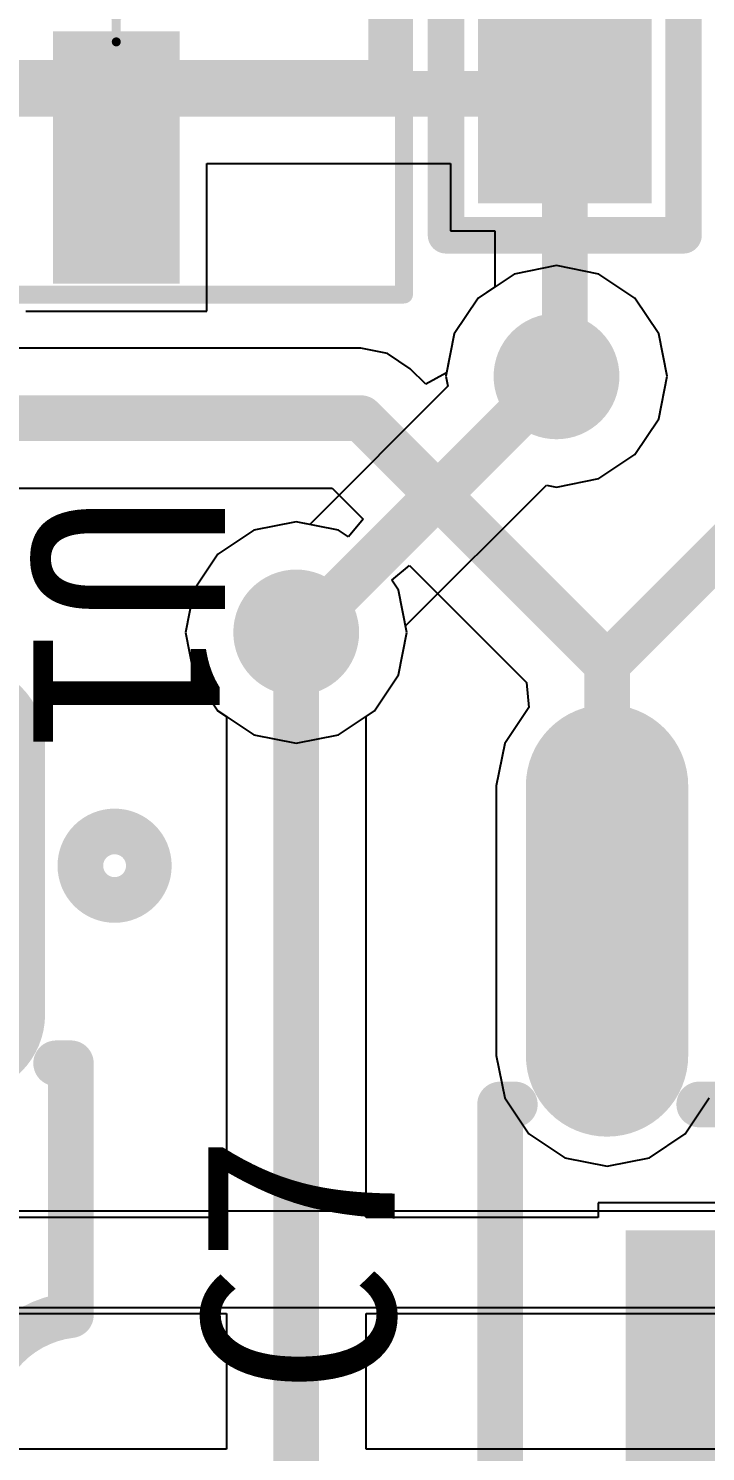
# Model space of a CAD drawing. Header units: millimetres. Extents: x 28 to 238, y 6 to 119.
# Drawn here: x 59.46 to 63.23, y 56.47 to 64.38 of the extents above; entities that cross this region are included whole.
import ezdxf

# ---------------------------------------------------------------- set-up
doc = ezdxf.new("R2010")
doc.units = ezdxf.units.MM
for name, color, linetype in [('BottomLayer', 5, 'Continuous'), ('KeepOutLayer', 6, 'Continuous'), ('Mechanical13', 56, 'Continuous'), ('Mechanical15', 56, 'Continuous'), ('MultiLayer', 9, 'Continuous'), ('TopLayer', 1, 'Continuous'), ('TopOverlay', 2, 'Continuous'), ('TopPaste', 8, 'Continuous'), ('TopSolder', 216, 'Continuous'), ('ViaHoleLayer', 16, 'Continuous')]:
    doc.layers.add(name, color=color, linetype=linetype)

# ---------------------------------------------------------------- blocks, each defined once
blk = doc.blocks.new('C_0603_M_13')
at = {"layer": 'Mechanical15', "const_width": 0.0254}
for points in [[(0, -0.2), (0, 0.2)], [(0.2, 0), (-0.2, 0)]]:
    blk.add_lwpolyline(points, dxfattribs=at)
at = {"layer": 'Mechanical15'}
for points, const_width in [([(-0.0063, 0.2, 1), (0.0063, 0.2, 1)], 0.0127), ([(0.127, 0, 1), (-0.127, 0, 1)], 0.0254), ([(-0.2063, 0, 1), (-0.1936, 0, 1)], 0.0127), ([(-0.1333, 0, 1), (-0.1206, 0, 1)], 0.0127), ([(0.1206, 0, 1), (0.1333, 0, 1)], 0.0127), ([(0.1936, 0, 1), (0.2063, 0, 1)], 0.0127), ([(-0.0063, -0.2, 1), (0.0063, -0.2, 1)], 0.0127)]:
    blk.add_lwpolyline(points, format="xyb", close=True, dxfattribs=dict(at, const_width=const_width))
at = {"layer": 'TopLayer'}
for points in [[(-1.4351, -0.381), (-0.4191, -0.381), (-1.4351, 0.381), (-0.4191, 0.381)], [(0.4191, -0.381), (1.4351, -0.381), (0.4191, 0.381), (1.4351, 0.381)]]:
    blk.add_solid(points, dxfattribs=at)
at = {"layer": 'TopOverlay'}
for points, const_width in [([(-0.4572, 0.6604), (-1.7145, 0.6604)], 0.2032), ([(-1.7145, -0.6604), (-1.7145, 0.6604)], 0.2032), ([(1.7145, 0.6604), (0.4572, 0.6604)], 0.2032), ([(1.7145, -0.6604), (1.7145, 0.6604)], 0.2032), ([(-0.127, -0.254), (-0.127, 0.254)], 0.1524), ([(0.127, -0.254), (0.127, 0.254)], 0.1524), ([(-0.127, 0), (-0.254, 0)], 0.1524), ([(0.254, 0), (0.127, 0)], 0.1524), ([(-0.4572, -0.6604), (-1.7145, -0.6604)], 0.2032), ([(1.7145, -0.6604), (0.4572, -0.6604)], 0.2032)]:
    blk.add_lwpolyline(points, dxfattribs=dict(at, const_width=const_width))
for points, const_width in [([(-1.7653, 0.6604, 1), (-1.6637, 0.6604, 1)], 0.1016), ([(-1.7653, 0.6604, 1), (-1.6637, 0.6604, 1)], 0.1016), ([(-0.508, 0.6604, 1), (-0.4064, 0.6604, 1)], 0.1016), ([(0.4064, 0.6604, 1), (0.508, 0.6604, 1)], 0.1016), ([(1.6637, 0.6604, 1), (1.7653, 0.6604, 1)], 0.1016), ([(1.6637, 0.6604, 1), (1.7653, 0.6604, 1)], 0.1016), ([(-0.1651, 0.254, 1), (-0.0889, 0.254, 1)], 0.0762), ([(0.0889, 0.254, 1), (0.1651, 0.254, 1)], 0.0762), ([(-0.2921, 0, 1), (-0.2159, 0, 1)], 0.0762), ([(-0.1651, 0, 1), (-0.0889, 0, 1)], 0.0762), ([(0.0889, 0, 1), (0.1651, 0, 1)], 0.0762), ([(0.2159, 0, 1), (0.2921, 0, 1)], 0.0762), ([(-0.1651, -0.254, 1), (-0.0889, -0.254, 1)], 0.0762), ([(0.0889, -0.254, 1), (0.1651, -0.254, 1)], 0.0762), ([(-1.7653, -0.6604, 1), (-1.6637, -0.6604, 1)], 0.1016), ([(-1.7653, -0.6604, 1), (-1.6637, -0.6604, 1)], 0.1016), ([(-0.508, -0.6604, 1), (-0.4064, -0.6604, 1)], 0.1016), ([(0.4064, -0.6604, 1), (0.508, -0.6604, 1)], 0.1016), ([(1.6637, -0.6604, 1), (1.7653, -0.6604, 1)], 0.1016), ([(1.6637, -0.6604, 1), (1.7653, -0.6604, 1)], 0.1016)]:
    blk.add_lwpolyline(points, format="xyb", close=True, dxfattribs=dict(at, const_width=const_width))
at = {"layer": 'TopPaste'}
for points in [[(-1.4351, -0.381), (-0.4191, -0.381), (-1.4351, 0.381), (-0.4191, 0.381)], [(0.4191, -0.381), (1.4351, -0.381), (0.4191, 0.381), (1.4351, 0.381)]]:
    blk.add_solid(points, dxfattribs=at)
at = {"layer": 'TopSolder'}
for points in [[(-1.5367, -0.4826), (-0.3175, -0.4826), (-1.5367, 0.4826), (-0.3175, 0.4826)], [(0.3175, -0.4826), (1.5367, -0.4826), (0.3175, 0.4826), (1.5367, 0.4826)]]:
    blk.add_solid(points, dxfattribs=at)
blk = doc.blocks.new('SOIC_8_EP_56')
at = {"layer": 'TopOverlay'}
for points, const_width in [([(-2.9083, 2.7432, 1), (-3.2893, 2.7432, 1)], 0.254), ([(-3.3528, 2.7432, 1), (-3.2258, 2.7432, 1)], 0.127), ([(-2.9718, 2.7432, 1), (-2.8448, 2.7432, 1)], 0.127), ([(-2.0635, 2.5, 1), (-1.9365, 2.5, 1)], 0.127), ([(-2.0635, 2.5, 1), (-1.9365, 2.5, 1)], 0.127), ([(-0.6635, 2.5, 1), (-0.5365, 2.5, 1)], 0.127), ([(-0.6629, 2.4994, 1), (-0.5359, 2.4994, 1)], 0.127), ([(-2.0635, 2.4179, 1), (-1.9365, 2.4179, 1)], 0.127)]:
    blk.add_lwpolyline(points, format="xyb", close=True, dxfattribs=dict(at, const_width=const_width))
at = {"layer": 'TopOverlay', "const_width": 0.254}
for points in [[(-0.6, 2.5), (-2, 2.5)], [(-2, 2.4179), (-2, 2.5)]]:
    blk.add_lwpolyline(points, dxfattribs=at)
blk.add_lwpolyline([(0.5994, 2.4994, -0.885717), (-0.5994, 2.4994)], format="xyb", dxfattribs=at)
at = {"layer": 'TopSolder', "const_width": 0.9032}
blk.add_lwpolyline([(-3.7726, 1.905), (-2.2726, 1.905)], dxfattribs=at)
at = {"layer": 'TopSolder', "const_width": 0.4516}
for points in [[(-3.9984, 1.905, 1), (-3.5468, 1.905, 1)], [(-2.4984, 1.905, 1), (-2.0468, 1.905, 1)]]:
    blk.add_lwpolyline(points, format="xyb", close=True, dxfattribs=at)
blk = doc.blocks.new('SOIC_8_EP_58')
at = {"layer": 'TopLayer', "const_width": 0.7}
blk.add_lwpolyline([(-3.7726, -1.905), (-2.2726, -1.905)], dxfattribs=at)
at = {"layer": 'TopLayer', "const_width": 0.35}
for points in [[(-3.9476, -1.905, 1), (-3.5976, -1.905, 1)], [(-2.4476, -1.905, 1), (-2.0976, -1.905, 1)]]:
    blk.add_lwpolyline(points, format="xyb", close=True, dxfattribs=at)
at = {"layer": 'TopLayer'}
blk.add_solid([(1.3008, -1.7), (1.3008, 1.7), (-1.1992, -1.7), (-1.1992, 1.7)], dxfattribs=at)
at = {"layer": 'TopOverlay', "const_width": 0.254}
for points in [[(-2, -1.3921), (-2, -1.1479)], [(-2, -2.5), (-2, -2.4179)], [(2, -2.5), (-2, -2.5)]]:
    blk.add_lwpolyline(points, dxfattribs=at)
at = {"layer": 'TopOverlay', "const_width": 0.127}
for points in [[(-2.0635, -1.3921, 1), (-1.9365, -1.3921, 1)], [(-2.0635, -2.4179, 1), (-1.9365, -2.4179, 1)], [(-2.0635, -2.5, 1), (-1.9365, -2.5, 1)], [(-2.0635, -2.5, 1), (-1.9365, -2.5, 1)]]:
    blk.add_lwpolyline(points, format="xyb", close=True, dxfattribs=at)
at = {"layer": 'TopPaste', "const_width": 0.7}
blk.add_lwpolyline([(-3.7726, -1.905), (-2.2726, -1.905)], dxfattribs=at)
at = {"layer": 'TopPaste', "const_width": 0.35}
for points in [[(-3.9476, -1.905, 1), (-3.5976, -1.905, 1)], [(-2.4476, -1.905, 1), (-2.0976, -1.905, 1)]]:
    blk.add_lwpolyline(points, format="xyb", close=True, dxfattribs=at)
at = {"layer": 'TopPaste'}
blk.add_solid([(1.3008, -1.7), (1.3008, 1.7), (-1.1992, -1.7), (-1.1992, 1.7)], dxfattribs=at)
at = {"layer": 'TopSolder', "const_width": 0.9032}
blk.add_lwpolyline([(-3.7726, -1.905), (-2.2726, -1.905)], dxfattribs=at)
at = {"layer": 'TopSolder', "const_width": 0.4516}
for points in [[(-3.9984, -1.905, 1), (-3.5468, -1.905, 1)], [(-2.4984, -1.905, 1), (-2.0468, -1.905, 1)]]:
    blk.add_lwpolyline(points, format="xyb", close=True, dxfattribs=at)
at = {"layer": 'TopSolder'}
blk.add_solid([(1.4024, -1.8016), (1.4024, 1.8016), (-1.3008, -1.8016), (-1.3008, 1.8016)], dxfattribs=at)
blk = doc.blocks.new('SOT23_3N_59')
at = {"layer": 'Mechanical13', "const_width": 0.1}
for points in [[(-1.5, 0.65), (-1.5, -0.65)], [(1.5, 0.65), (-1.5, 0.65)], [(1.5, 0.65), (1.5, -0.65)], [(1.5, -0.65), (-1.5, -0.65)]]:
    blk.add_lwpolyline(points, dxfattribs=at)
at = {"layer": 'Mechanical13', "const_width": 0.05}
for points in [[(-1.525, 0.65, 1), (-1.475, 0.65, 1)], [(-1.525, 0.65, 1), (-1.475, 0.65, 1)], [(1.475, 0.65, 1), (1.525, 0.65, 1)], [(1.475, 0.65, 1), (1.525, 0.65, 1)], [(-1.525, -0.65, 1), (-1.475, -0.65, 1)], [(-1.525, -0.65, 1), (-1.475, -0.65, 1)], [(1.475, -0.65, 1), (1.525, -0.65, 1)], [(1.475, -0.65, 1), (1.525, -0.65, 1)]]:
    blk.add_lwpolyline(points, format="xyb", close=True, dxfattribs=at)
at = {"layer": 'Mechanical15'}
for points, const_width in [([(-1.6, 1.905), (-1.6, -1.905)], 0.1), ([(1.6, 1.905), (-1.6, 1.905)], 0.1), ([(1.6, 1.905), (1.6, -1.905)], 0.1), ([(0, 0.5), (0, -0.5)], 0.05), ([(0.5, 0), (-0.5, 0)], 0.05), ([(1.6, -1.905), (-1.6, -1.905)], 0.1)]:
    blk.add_lwpolyline(points, dxfattribs=dict(at, const_width=const_width))
for points, const_width in [([(-1.625, 1.905, 1), (-1.575, 1.905, 1)], 0.05), ([(-1.625, 1.905, 1), (-1.575, 1.905, 1)], 0.05), ([(1.575, 1.905, 1), (1.625, 1.905, 1)], 0.05), ([(1.575, 1.905, 1), (1.625, 1.905, 1)], 0.05), ([(-0.0125, 0.5, 1), (0.0125, 0.5, 1)], 0.025), ([(0.35, 0, 1), (-0.35, 0, 1)], 0.05), ([(-0.5125, 0, 1), (-0.4875, 0, 1)], 0.025), ([(-0.3625, 0, 1), (-0.3375, 0, 1)], 0.025), ([(0.3375, 0, 1), (0.3625, 0, 1)], 0.025), ([(0.4875, 0, 1), (0.5125, 0, 1)], 0.025), ([(-0.0125, -0.5, 1), (0.0125, -0.5, 1)], 0.025), ([(-1.625, -1.905, 1), (-1.575, -1.905, 1)], 0.05), ([(-1.625, -1.905, 1), (-1.575, -1.905, 1)], 0.05), ([(1.575, -1.905, 1), (1.625, -1.905, 1)], 0.05), ([(1.575, -1.905, 1), (1.625, -1.905, 1)], 0.05)]:
    blk.add_lwpolyline(points, format="xyb", close=True, dxfattribs=dict(at, const_width=const_width))
at = {"layer": 'TopLayer'}
for points in [[(0.25, 1.743), (-0.25, 1.743), (0.25, 0.543), (-0.25, 0.543)], [(-0.7, -0.543), (-1.2, -0.543), (-0.7, -1.743), (-1.2, -1.743)], [(1.2, -0.543), (0.7, -0.543), (1.2, -1.743), (0.7, -1.743)]]:
    blk.add_solid(points, dxfattribs=at)
at = {"layer": 'TopOverlay', "const_width": 0.2}
for points in [[(-0.7014, 0.7001), (-1.5014, 0.7001)], [(-1.5014, 0.7001), (-1.5014, -0.1999)], [(1.4986, 0.7001), (0.6986, 0.7001)], [(1.4986, 0.7001), (1.4986, -0.1999)]]:
    blk.add_lwpolyline(points, dxfattribs=at)
at = {"layer": 'TopOverlay'}
for points, const_width in [([(-1.5514, 0.7001, 1), (-1.4514, 0.7001, 1)], 0.1), ([(-1.5514, 0.7001, 1), (-1.4514, 0.7001, 1)], 0.1), ([(-0.7514, 0.7001, 1), (-0.6514, 0.7001, 1)], 0.1), ([(0.6486, 0.7001, 1), (0.7486, 0.7001, 1)], 0.1), ([(1.4486, 0.7001, 1), (1.5486, 0.7001, 1)], 0.1), ([(1.4486, 0.7001, 1), (1.5486, 0.7001, 1)], 0.1), ([(-1.5514, -0.1999, 1), (-1.4514, -0.1999, 1)], 0.1), ([(1.4486, -0.1999, 1), (1.5486, -0.1999, 1)], 0.1), ([(-1.475, -1.651, 1), (-1.725, -1.651, 1)], 0.25), ([(-1.7875, -1.651, 1), (-1.6625, -1.651, 1)], 0.125), ([(-1.5375, -1.651, 1), (-1.4125, -1.651, 1)], 0.125)]:
    blk.add_lwpolyline(points, format="xyb", close=True, dxfattribs=dict(at, const_width=const_width))
at = {"layer": 'TopPaste'}
for points in [[(0.25, 1.743), (-0.25, 1.743), (0.25, 0.543), (-0.25, 0.543)], [(-0.7, -0.543), (-1.2, -0.543), (-0.7, -1.743), (-1.2, -1.743)], [(1.2, -0.543), (0.7, -0.543), (1.2, -1.743), (0.7, -1.743)]]:
    blk.add_solid(points, dxfattribs=at)
at = {"layer": 'TopSolder'}
for points in [[(0.3516, 1.8446), (-0.3516, 1.8446), (0.3516, 0.4414), (-0.3516, 0.4414)], [(-0.5984, -0.4414), (-1.3016, -0.4414), (-0.5984, -1.8446), (-1.3016, -1.8446)], [(1.3016, -0.4414), (0.5984, -0.4414), (1.3016, -1.8446), (0.5984, -1.8446)]]:
    blk.add_solid(points, dxfattribs=at)

msp = doc.modelspace()

# ---------------------------------------------------------------- linework, layer by layer
msp.add_circle((70.5583, 67.2723), 39.2503)
at = {"layer": 'BottomLayer'}
for p, q in [((62.1633, 63.0158), (61.9635, 62.8824)), ((62.399, 63.0627), (62.1633, 63.0158)), ((62.6346, 63.0158), (62.399, 63.0627)), ((62.8344, 62.8824), (62.6346, 63.0158)), ((61.9635, 62.8824), (61.83, 62.6826)), ((62.9679, 62.6826), (62.8344, 62.8824)), ((61.83, 62.6826), (61.7831, 62.4469)), ((63.0148, 62.4469), (62.9679, 62.6826)), ((61.7831, 62.4469), (61.7942, 62.3915)), ((62.9679, 62.2112), (63.0148, 62.4469)), ((61.7942, 62.3915), (61.026, 61.6233)), ((62.8344, 62.0114), (62.9679, 62.2112)), ((62.6346, 61.8779), (62.8344, 62.0114)), ((61.5598, 61.0584), (62.3435, 61.8421)), ((62.3435, 61.8421), (62.399, 61.8311)), ((62.399, 61.8311), (62.6346, 61.8779)), ((60.7155, 61.5913), (60.5157, 61.4578)), ((60.9511, 61.6382), (60.7155, 61.5913)), ((61.026, 61.6233), (60.9511, 61.6382)), ((60.5157, 61.4578), (60.3822, 61.258)), ((60.3822, 61.258), (60.3353, 61.0223)), ((60.3353, 61.0223), (60.3822, 60.7867)), ((61.5201, 60.7867), (61.567, 61.0223)), ((61.567, 61.0223), (61.5598, 61.0584)), ((60.3822, 60.7867), (60.5157, 60.5869)), ((61.3866, 60.5869), (61.5201, 60.7867)), ((60.5157, 60.5869), (60.7155, 60.4534)), ((61.1868, 60.4534), (61.3866, 60.5869)), ((60.7155, 60.4534), (60.9511, 60.4065)), ((60.9511, 60.4065), (61.1868, 60.4534)), ((67.6416, 57.8038), (55.1962, 57.8038)), ((55.8388, 57.2684), (67.6416, 57.2684))]:
    msp.add_line(p, q, dxfattribs=at)
for points, const_width in [([(62.224, 62.4469, 1), (62.574, 62.4469, 1)], 0.35), ([(62.3355, 62.4469, 1), (62.4625, 62.4469, 1)], 0.127), ([(60.7761, 61.0223, 1), (61.1261, 61.0223, 1)], 0.35), ([(60.8876, 61.0223, 1), (61.0146, 61.0223, 1)], 0.127), ([(60.9109, 61.0223, 1), (61.0379, 61.0223, 1)], 0.127), ([(60.9109, 61.0223, 1), (61.0379, 61.0223, 1)], 0.127)]:
    msp.add_lwpolyline(points, format="xyb", close=True, dxfattribs=dict(at, const_width=const_width))
at = {"layer": 'BottomLayer', "const_width": 0.254}
for points in [[(60.9744, 61.0223), (62.399, 62.4469)], [(60.9511, 61.0223), (60.9744, 61.0223)]]:
    msp.add_lwpolyline(points, dxfattribs=at)
at = {"layer": 'KeepOutLayer', "const_width": 0.00645}
msp.add_lwpolyline([(34.0516, 52.8571, -3.804617), (64.0491, 28.5664)], format="xyb", dxfattribs=at)
msp.add_lwpolyline([(34.0516, 52.8571, -3.804617), (64.0491, 28.5664)], format="xyb", dxfattribs=at)
at = {"layer": 'MultiLayer', "const_width": 0.35}
for points in [[(62.224, 62.4469, 1), (62.574, 62.4469, 1)], [(60.7761, 61.0223, 1), (61.1261, 61.0223, 1)]]:
    msp.add_lwpolyline(points, format="xyb", close=True, dxfattribs=at)
at = {"layer": 'TopLayer'}
for p, q in [((60.4543, 62.8099), (60.4543, 63.6302)), ((60.4543, 63.6302), (61.81, 63.6302)), ((61.81, 63.6302), (61.81, 63.2567)), ((61.81, 63.2567), (62.0565, 63.2567)), ((62.0565, 63.2567), (62.0565, 62.9445)), ((62.0565, 62.9445), (61.9635, 62.8824)), ((61.9635, 62.8824), (61.83, 62.6826)), ((59.4463, 62.8099), (60.4543, 62.8099)), ((61.83, 62.6826), (61.7872, 62.4672)), ((61.3111, 62.6028), (56.3392, 62.6028)), ((61.4598, 62.5732), (61.3111, 62.6028)), ((61.5858, 62.489), (61.4598, 62.5732)), ((61.6723, 62.4025), (61.5858, 62.489)), ((61.7872, 62.4672), (61.6723, 62.4025)), ((58.4352, 61.8258), (61.1502, 61.8258)), ((61.1502, 61.8258), (61.3231, 61.653)), ((60.7155, 61.5913), (60.5157, 61.4578)), ((60.9511, 61.6382), (60.7155, 61.5913)), ((61.1868, 61.5913), (60.9511, 61.6382)), ((61.2421, 61.5543), (61.1868, 61.5913)), ((61.3231, 61.653), (61.2421, 61.5543)), ((60.5157, 61.4578), (60.3822, 61.258)), ((61.4831, 61.3133), (61.5818, 61.3943)), ((61.5818, 61.3943), (62.2316, 60.7445)), ((61.5201, 61.258), (61.4831, 61.3133)), ((60.3822, 61.258), (60.3353, 61.0223)), ((61.567, 61.0223), (61.5201, 61.258)), ((60.3353, 61.0223), (60.3822, 60.7867)), ((61.5201, 60.7867), (61.567, 61.0223)), ((60.3822, 60.7867), (60.5157, 60.5869)), ((61.3866, 60.5869), (61.5201, 60.7867)), ((62.2316, 60.7445), (62.2446, 60.6054)), ((60.5157, 60.5869), (60.5627, 60.5555)), ((60.5627, 60.5555), (60.5627, 57.7691)), ((61.3396, 60.5555), (61.3866, 60.5869)), ((61.3396, 57.7691), (61.3396, 60.5555)), ((62.2446, 60.6054), (62.1111, 60.4056)), ((62.1111, 60.4056), (62.0642, 60.1699)), ((62.0642, 60.1699), (62.0642, 58.6699)), ((62.0642, 58.6699), (62.1111, 58.4343)), ((62.1111, 58.4343), (62.2446, 58.2345)), ((63.1155, 58.2345), (63.249, 58.4343)), ((62.2446, 58.2345), (62.4444, 58.101)), ((62.9157, 58.101), (63.1155, 58.2345)), ((62.4444, 58.101), (62.68, 58.0541)), ((62.68, 58.0541), (62.9157, 58.101)), ((66.5391, 57.8506), (62.6311, 57.8506)), ((62.6311, 57.8506), (62.6311, 57.7691)), ((60.5627, 57.7691), (59.1517, 57.7691)), ((62.6311, 57.7691), (61.3396, 57.7691)), ((57.7804, 57.2346), (60.5627, 57.2346)), ((60.5627, 57.2346), (60.5627, 56.4801)), ((61.3396, 56.4801), (61.3396, 57.2346)), ((61.3396, 57.2346), (69.5137, 57.2346)), ((60.5627, 56.4801), (58.3801, 56.4801)), ((65.2201, 56.4801), (61.3396, 56.4801))]:
    msp.add_line(p, q, dxfattribs=at)
at = {"layer": 'TopLayer', "const_width": 0.254}
for points in [[(57.4919, 64.0187), (62.445, 64.0187)], [(62.445, 62.4929), (62.445, 64.0187)], [(62.399, 62.4469), (62.445, 62.4929)], [(55.317, 62.2143), (61.3111, 62.2143)], [(61.3111, 62.2143), (62.6801, 60.8454)], [(62.6801, 60.8454), (63.4802, 61.6455)], [(60.9511, 55.7115), (60.9511, 61.0223)], [(62.6801, 59.4199), (62.6801, 60.8454)]]:
    msp.add_lwpolyline(points, dxfattribs=at)
at = {"layer": 'TopLayer'}
for points, const_width in [([(62.3815, 64.0187, 1), (62.5085, 64.0187, 1)], 0.127), ([(62.3815, 64.0187, 1), (62.5085, 64.0187, 1)], 0.127), ([(62.224, 62.4469, 1), (62.574, 62.4469, 1)], 0.35), ([(62.3815, 62.4929, 1), (62.5085, 62.4929, 1)], 0.127), ([(62.3815, 62.4929, 1), (62.5085, 62.4929, 1)], 0.127), ([(62.3355, 62.4469, 1), (62.4625, 62.4469, 1)], 0.127), ([(61.2476, 62.2143, 1), (61.3746, 62.2143, 1)], 0.127), ([(61.2476, 62.2143, 1), (61.3746, 62.2143, 1)], 0.127), ([(60.7761, 61.0223, 1), (61.1261, 61.0223, 1)], 0.35), ([(60.8876, 61.0223, 1), (61.0146, 61.0223, 1)], 0.127), ([(62.6166, 60.8454, 1), (62.7436, 60.8454, 1)], 0.127), ([(62.6166, 60.8454, 1), (62.7436, 60.8454, 1)], 0.127), ([(62.6166, 60.8454, 1), (62.7436, 60.8454, 1)], 0.127), ([(62.6166, 59.4199, 1), (62.7436, 59.4199, 1)], 0.127)]:
    msp.add_lwpolyline(points, format="xyb", close=True, dxfattribs=dict(at, const_width=const_width))
at = {"layer": 'ViaHoleLayer', "const_width": 0.2}
for points in [[(62.299, 62.4469, 1), (62.499, 62.4469, 1)], [(60.8511, 61.0223, 1), (61.0511, 61.0223, 1)]]:
    msp.add_lwpolyline(points, format="xyb", close=True, dxfattribs=at)

# ---------------------------------------------------------------- block references
for name, p, rotation in [('SOT23_3N_59', (59.9503, 64.8069), 180), ('C_0603_M_13', (62.445, 64.9458), 270), ('SOIC_8_EP_56', (57.1977, 56.6264), 270), ('SOIC_8_EP_58', (64.5851, 56.3973), 270)]:
    msp.add_blockref(name, p, dxfattribs=dict(rotation=rotation))

# ---------------------------------------------------------------- texts
at = {"layer": 'TopOverlay'}
for s, rotation, p in [('U1', 270, (59.4881, 61.7962)), ('C7', 90, (61.4981, 56.7828))]:
    msp.add_text(s, height=1.0668, rotation=rotation, dxfattribs=at).set_placement(p)

doc.saveas('drawing.dxf')
